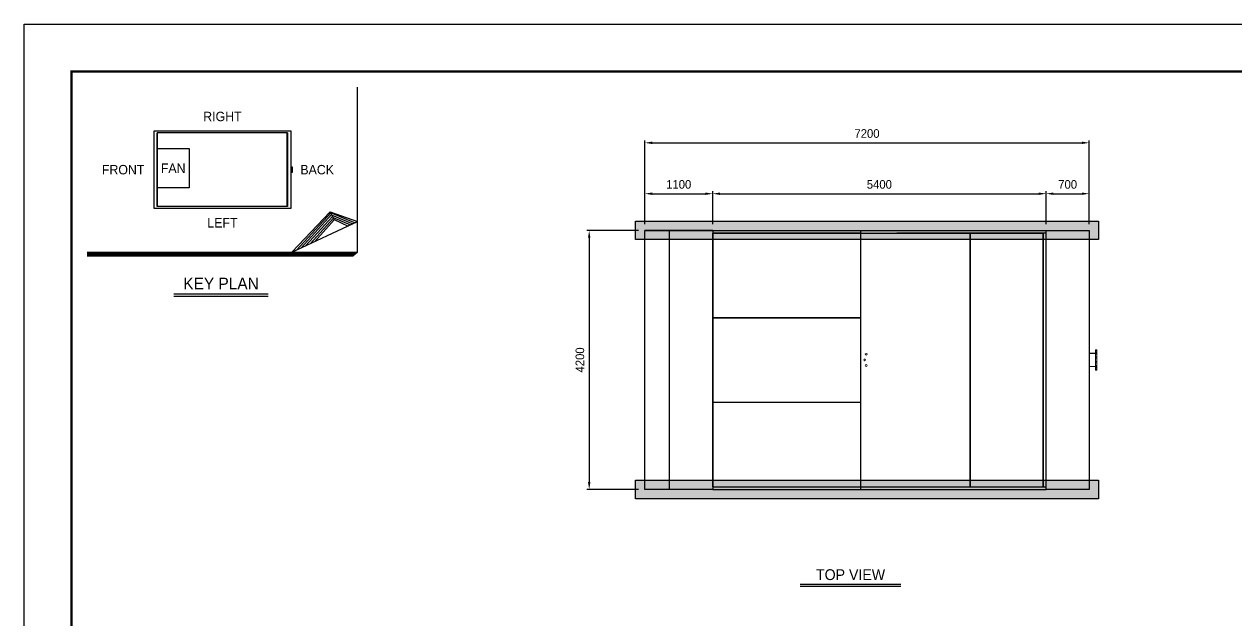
# Model space of a CAD drawing. Header units: millimetres. Extents: x 2711 to 34823, y 3042 to 25750.
# Drawn here: x 2711 to 22335, y 16094 to 25750 of the extents above; entities that cross this region are included whole.
import ezdxf
from ezdxf.enums import TextEntityAlignment as Align

# ---------------------------------------------------------------- set-up
doc = ezdxf.new("R2010")
doc.units = ezdxf.units.MM
doc.linetypes.add('DASHED', pattern=[15, 12, -3])
for name, color, linetype in [('1.냉각탑', 8, 'Continuous'), ('냉각탑', 4, 'Continuous'), ('냉각탑_box', 1, 'Continuous'), ('냉각탑_dim', 1, 'Continuous'), ('냉각탑_form', 1, 'Continuous'), ('냉각탑_text', 3, 'Continuous')]:
    doc.layers.add(name, color=color, linetype=linetype)
doc.styles.add('HY울릉도L', font='')
doc.styles.add('돋움', font='Dotum.ttf')
doc.styles.get('HY울릉도L').set_extended_font_data('HY울릉도L')
doc.dimstyles.new('성지DIM', dxfattribs={"dimtxt": 3.5, "dimasz": 3, "dimexe": 1, "dimexo": 2.5, "dimgap": 2, "dimtad": 1, "dimdec": 0, "dimzin": 3, "dimdsep": 46, "dimtxsty": 'HY울릉도L', "dimblk": 'ARCHTICK', "dimcen": -2, "dimclrd": 256, "dimclre": 256, "dimclrt": 7, "dimadec": 0, "dimazin": 0, "dimtfac": 1, "dimtdec": 0, "dimtofl": 0, "dimtmove": 0, "dimatfit": 3, "dimfxl": 1, "dimtolj": 1, "dimtzin": 0, "dimlwe": -1, "dimarcsym": 0})
pattern_1 = [(50, (-315268.43, -183926.36), (182.18467, -15.939086), [19.05, -209.55]), (355, (-315268.43, -183926.36), (-35.24342, 191.056845), [15.24, -167.64058]), (100.451445, (-315253.25, -183927.69), (146.94125, 175.11775), [16.19001, -178.090245]), (46.1842, (-315268.43, -183875.56), (271.07904, -42.04233), [28.575, -314.325]), (96.63556, (-315245.84, -183879.06), (237.40413, 247.42612), [24.28502, -267.1356]), (351.18415, (-315268.43, -183875.56), (237.40413, 247.42612), [22.85997, -251.45973]), (21, (-315243.03, -183888.26), (151.61439, -102.2652), [19.05, -209.55]), (326, (-315243.03, -183888.26), (61.80203, 184.18797), [15.24, -167.64]), (71.451445, (-315230.4, -183896.78), (213.41642, 81.92277), [16.19001, -178.08994]), (37.5, (-315268.434, -183926.36), (3.088603, 84.555039), [0, -165.608, 0, -170.18, 0, -168.275]), (7.5, (-315268.43, -183926.36), (66.819663, 100.180575), [0, -97.028, 0, -161.798, 0, -64.135]), (327.5, (-315325.076, -183926.36), (135.590595, -5.728744), [0, -63.5, 0, -198.12, 0, -262.89]), (317.5, (-315350.48, -183926.36), (148.12918, 25.42649), [0, -82.55, 0, -131.572, 0, -186.69])]
pattern_2 = [(50, (-315268.43, -179726.36), (182.18467, -15.939086), [19.05, -209.55]), (355, (-315268.43, -179726.36), (-35.24342, 191.056845), [15.24, -167.64058]), (100.451445, (-315253.25, -179727.69), (146.94125, 175.11775), [16.19001, -178.090245]), (46.1842, (-315268.43, -179675.56), (271.07904, -42.04233), [28.575, -314.325]), (96.63556, (-315245.84, -179679.06), (237.40413, 247.42612), [24.28502, -267.1356]), (351.18415, (-315268.43, -179675.56), (237.40413, 247.42612), [22.85997, -251.45973]), (21, (-315243.03, -179688.26), (151.61439, -102.2652), [19.05, -209.55]), (326, (-315243.03, -179688.26), (61.80203, 184.18797), [15.24, -167.64]), (71.451445, (-315230.4, -179696.78), (213.41642, 81.92277), [16.19001, -178.08994]), (37.5, (-315268.434, -179726.36), (3.088603, 84.555039), [0, -165.608, 0, -170.18, 0, -168.275]), (7.5, (-315268.43, -179726.36), (66.819663, 100.180575), [0, -97.028, 0, -161.798, 0, -64.135]), (327.5, (-315325.076, -179726.36), (135.590595, -5.728744), [0, -63.5, 0, -198.12, 0, -262.89]), (317.5, (-315350.48, -179726.36), (148.12918, 25.42649), [0, -82.55, 0, -131.572, 0, -186.69])]

# ---------------------------------------------------------------- blocks, each defined once
blk = doc.blocks.new('냉각탑form')
at = {"layer": 'Defpoints'}
blk.add_lwpolyline([(0, 297.07), (420.1, 297.07), (420.1, 0), (0, 0)], close=True, dxfattribs=at)
at = {"layer": '냉각탑_form', "const_width": 0.5}
blk.add_lwpolyline([(10, 287.07), (10, 10), (410.1, 10), (410.1, 287.07)], close=True, dxfattribs=at)
blk = doc.blocks.new('*D568')
at = {"layer": 'Defpoints', "color": 0, "transparency": 16777216}
for p in [(12762, 22407), (11862, 18207), (12762, 18207)]:
    blk.add_point(p, dxfattribs=at)
at = {"layer": '냉각탑_dim', "transparency": 16777216}
for p, q in [((12662, 22407), (11822, 22407)), ((12662, 18207), (11822, 18207))]:
    blk.add_line(p, q, dxfattribs=at)
at = {"layer": '냉각탑_dim', "lineweight": -2, "transparency": 16777216}
blk.add_line((11862, 22287), (11862, 18327), dxfattribs=at)
at = {"layer": '냉각탑_dim', "transparency": 16777216}
for points in [[(11842, 22287), (11882, 22287), (11862, 22407)], [(11842, 18327), (11882, 18327), (11862, 18207)]]:
    blk.add_solid(points, dxfattribs=at)
at = {"layer": '냉각탑_dim', "color": 7, "transparency": 16777216, "insert": (11712, 20307), "char_height": 140, "attachment_point": 5, "rotation": 90, "style": 'HY울릉도L'}
blk.add_mtext('\\A1;4200', dxfattribs=at)
blk = doc.blocks.new('*D575')
at = {"layer": 'Defpoints', "color": 0, "transparency": 16777216}
for p in [(19962, 23827), (12762, 22407), (19962, 22407)]:
    blk.add_point(p, dxfattribs=at)
at = {"layer": '냉각탑_dim', "transparency": 16777216}
for p, q in [((12762, 22507), (12762, 23867)), ((19962, 22507), (19962, 23867))]:
    blk.add_line(p, q, dxfattribs=at)
at = {"layer": '냉각탑_dim', "lineweight": -2, "transparency": 16777216}
blk.add_line((12882, 23827), (19842, 23827), dxfattribs=at)
at = {"layer": '냉각탑_dim', "transparency": 16777216}
for points in [[(12882, 23847), (12882, 23807), (12762, 23827)], [(19842, 23847), (19842, 23807), (19962, 23827)]]:
    blk.add_solid(points, dxfattribs=at)
at = {"layer": '냉각탑_dim', "color": 7, "transparency": 16777216, "insert": (16362, 23977), "char_height": 140, "attachment_point": 5, "style": 'HY울릉도L'}
blk.add_mtext('\\A1;7200', dxfattribs=at)
blk = doc.blocks.new('*D576')
at = {"layer": 'Defpoints', "color": 0, "transparency": 16777216}
for p in [(19262, 23002), (13862, 22407), (19262, 22407)]:
    blk.add_point(p, dxfattribs=at)
at = {"layer": '냉각탑_dim', "transparency": 16777216}
for p, q in [((13862, 22507), (13862, 23042)), ((19262, 22507), (19262, 23042))]:
    blk.add_line(p, q, dxfattribs=at)
at = {"layer": '냉각탑_dim', "lineweight": -2, "transparency": 16777216}
blk.add_line((13982, 23002), (19142, 23002), dxfattribs=at)
at = {"layer": '냉각탑_dim', "transparency": 16777216}
for points in [[(13982, 23022), (13982, 22982), (13862, 23002)], [(19142, 23022), (19142, 22982), (19262, 23002)]]:
    blk.add_solid(points, dxfattribs=at)
at = {"layer": '냉각탑_dim', "color": 7, "transparency": 16777216, "insert": (16562, 23152), "char_height": 140, "attachment_point": 5, "style": 'HY울릉도L'}
blk.add_mtext('\\A1;5400', dxfattribs=at)
blk = doc.blocks.new('*D577')
at = {"layer": 'Defpoints', "color": 0, "transparency": 16777216}
for p in [(13862, 23002), (12762, 22407), (13862, 22407)]:
    blk.add_point(p, dxfattribs=at)
at = {"layer": '냉각탑_dim', "transparency": 16777216}
for p, q in [((12762, 22507), (12762, 23042)), ((13862, 22507), (13862, 23042))]:
    blk.add_line(p, q, dxfattribs=at)
at = {"layer": '냉각탑_dim', "lineweight": -2, "transparency": 16777216}
blk.add_line((12882, 23002), (13742, 23002), dxfattribs=at)
at = {"layer": '냉각탑_dim', "transparency": 16777216}
for points in [[(12882, 23022), (12882, 22982), (12762, 23002)], [(13742, 23022), (13742, 22982), (13862, 23002)]]:
    blk.add_solid(points, dxfattribs=at)
at = {"layer": '냉각탑_dim', "color": 7, "transparency": 16777216, "insert": (13312, 23152), "char_height": 140, "attachment_point": 5, "style": 'HY울릉도L'}
blk.add_mtext('\\A1;1100', dxfattribs=at)
blk = doc.blocks.new('*D578')
at = {"layer": 'Defpoints', "color": 0, "transparency": 16777216}
for p in [(19962, 23002), (19262, 22407), (19962, 22407)]:
    blk.add_point(p, dxfattribs=at)
at = {"layer": '냉각탑_dim', "transparency": 16777216}
for p, q in [((19262, 22507), (19262, 23042)), ((19962, 22507), (19962, 23042))]:
    blk.add_line(p, q, dxfattribs=at)
at = {"layer": '냉각탑_dim', "lineweight": -2, "transparency": 16777216}
blk.add_line((19382, 23002), (19842, 23002), dxfattribs=at)
at = {"layer": '냉각탑_dim', "transparency": 16777216}
for points in [[(19382, 23022), (19382, 22982), (19262, 23002)], [(19842, 23022), (19842, 22982), (19962, 23002)]]:
    blk.add_solid(points, dxfattribs=at)
at = {"layer": '냉각탑_dim', "color": 7, "transparency": 16777216, "insert": (19612, 23152), "char_height": 140, "attachment_point": 5, "style": 'HY울릉도L'}
blk.add_mtext('\\A1;700', dxfattribs=at)
blk = doc.blocks.new('4')
at = {"ltscale": 500}
for p, q in [((13862, 22407), (12762, 22407)), ((13162, 18207), (13162, 22407)), ((16262, 18207), (16262, 22407))]:
    blk.add_line(p, q, dxfattribs=at)
for p, q in [((13862, 22407), (16262, 22407)), ((16262, 22407), (19262, 22407)), ((13862, 22365), (16262, 22365)), ((13862, 21294), (13862, 22364)), ((13862, 22364), (16262, 22364)), ((16262, 18249), (16262, 22364)), ((16262, 22363), (18031, 22363)), ((16846, 22365), (19262, 22365)), ((18033, 22363), (19218, 22363)), ((19218, 18251), (19218, 22363)), ((19220, 18251), (19220, 22363)), ((19262, 18251), (19262, 22363)), ((13862, 19922), (13862, 21292)), ((13862, 20994), (16262, 20994)), ((13862, 20992), (16262, 20992)), ((13862, 18251), (13862, 19921)), ((16260, 18249), (16260, 19921)), ((13862, 19622), (16262, 19622)), ((13862, 19621), (16262, 19621)), ((16260, 18251), (16844, 18251)), ((16846, 18251), (18031, 18251)), ((13862, 18251), (16262, 18251)), ((13862, 18249), (16262, 18249)), ((13862, 18207), (16262, 18207)), ((16260, 18249), (16844, 18249)), ((16262, 18207), (16844, 18207)), ((16846, 18249), (19262, 18249)), ((16846, 18207), (19262, 18207))]:
    blk.add_line(p, q)
at = {"color": 7, "lineweight": 35}
for p, q in [((18031, 22363), (18031, 18251)), ((18033, 22363), (18033, 18251))]:
    blk.add_line(p, q, dxfattribs=at)
at = {"color": 7, "lineweight": 13, "ltscale": 1.25}
for p, q in [((20065, 20415), (19962, 20415)), ((20065, 20472), (20087, 20472)), ((20065, 20142), (20065, 20472)), ((20087, 20142), (20087, 20472)), ((20065, 20199), (19962, 20199)), ((20065, 20142), (20087, 20142))]:
    blk.add_line(p, q, dxfattribs=at)
at = {"color": 7, "linetype": 'DASHED', "lineweight": 13, "ltscale": 1.25}
for p, q in [((20082, 20413), (19962, 20413)), ((20065, 20459), (20087, 20459)), ((20065, 20459), (20087, 20459)), ((20065, 20436), (20087, 20436)), ((20065, 20436), (20087, 20436)), ((20065, 20421), (20087, 20421)), ((20065, 20421), (20087, 20421)), ((20087, 20416), (20065, 20416)), ((20082, 20415), (20065, 20415)), ((20082, 20415), (20082, 20307)), ((20065, 20398), (20087, 20398)), ((20065, 20398), (20087, 20398)), ((20087, 20356), (20065, 20356)), ((20065, 20356), (20087, 20356)), ((20087, 20333), (20065, 20333)), ((20065, 20333), (20087, 20333)), ((20087, 20281), (20065, 20281)), ((20065, 20281), (20087, 20281)), ((20087, 20258), (20065, 20258)), ((20065, 20258), (20087, 20258)), ((20065, 20216), (20087, 20216)), ((20065, 20216), (20087, 20216)), ((20082, 20307), (20082, 20199)), ((20082, 20201), (19962, 20201)), ((20082, 20199), (20065, 20199)), ((20087, 20198), (20065, 20198)), ((20065, 20193), (20087, 20193)), ((20065, 20193), (20087, 20193)), ((20065, 20179), (20087, 20179)), ((20065, 20179), (20087, 20179)), ((20065, 20156), (20087, 20156)), ((20065, 20156), (20087, 20156))]:
    blk.add_line(p, q, dxfattribs=at)
at = {"ltscale": 500}
for points in [[(12762, 22407), (13862, 22407), (13862, 18207), (12762, 18207)], [(19262, 22407), (19962, 22407), (19962, 18207), (19262, 18207)]]:
    blk.add_lwpolyline(points, close=True, dxfattribs=at)
at = {"layer": '1.냉각탑', "lineweight": 13}
for centre in [(16349, 20398), (16324, 20307), (16349, 20217)]:
    blk.add_circle(centre, 14.4, dxfattribs=at)

msp = doc.modelspace()

# ---------------------------------------------------------------- hatches: boundary and pattern name
h = msp.add_hatch()
h.set_pattern_fill('AR-CONC', color=4)
h.set_pattern_definition(pattern_2)
h.paths.add_polyline_path([(20111.7, 22557.1), (12611.7, 22557.1), (12611.5, 22257.1), (20111.5, 22257.1)])
h = msp.add_hatch()
h.set_pattern_fill('AR-CONC', color=4)
h.set_pattern_definition(pattern_2)
h.paths.add_polyline_path([(20111.7, 22557.1), (12611.7, 22557.1), (12611.5, 22257.1), (20111.5, 22257.1)])
h = msp.add_hatch()
h.set_pattern_fill('AR-CONC', color=4)
h.set_pattern_definition(pattern_1)
h.paths.add_polyline_path([(20111.7, 18357.1), (12611.7, 18357.1), (12611.5, 18057.1), (20111.5, 18057.1)])
h = msp.add_hatch()
h.set_pattern_fill('AR-CONC', color=4)
h.set_pattern_definition(pattern_1)
h.paths.add_polyline_path([(20111.7, 18357.1), (12611.7, 18357.1), (12611.5, 18057.1), (20111.5, 18057.1)])

# ---------------------------------------------------------------- linework, layer by layer
at = {"ltscale": 500}
for points in [[(12611.6, 22557.1), (20111.6, 22557.1), (20111.6, 22257.1), (12611.6, 22257.1)], [(12611.6, 22257.1), (12611.6, 22557.1)], [(12611.6, 22557.1), (20111.6, 22557.1), (20111.6, 22257.1), (12611.6, 22257.1)], [(12611.6, 18357.1), (20111.6, 18357.1), (20111.6, 18057.1), (12611.6, 18057.1)], [(12611.6, 18357.1), (20111.6, 18357.1), (20111.6, 18057.1), (12611.6, 18057.1)], [(12611.6, 18057.1), (12611.6, 18357.1)]]:
    msp.add_lwpolyline(points, dxfattribs=at)
at = {"layer": '냉각탑', "ltscale": 30}
for p, q in [((4864.6, 23988.3), (4864.6, 22795.4)), ((4864.6, 22795.4), (4864.6, 23988.3)), ((6977.4, 23988.3), (4864.6, 23988.3)), ((6967.4, 22795.4), (6967.4, 23988.3)), ((6977.4, 22795.4), (6977.4, 23988.3)), ((6977.4, 23988.3), (6977.4, 22795.4)), ((7027.7, 23428.3), (7027.7, 23355.3)), ((6977.4, 22795.4), (4864.6, 22795.4))]:
    msp.add_line(p, q, dxfattribs=at)
for points in [[(7027.7, 24021), (7027.7, 22762.7), (4813.1, 22762.7), (4813.1, 24021)], [(4864.6, 23735.4), (5382.2, 23735.4), (5382.6, 23094.9), (4864.6, 23094.9)], [(7037.3, 23436.3), (7043.7, 23436.3), (7043.7, 23347.3), (7037.3, 23347.3)], [(7043.7, 23436.3), (7050, 23436.3), (7050, 23347.3), (7043.7, 23347.3)]]:
    msp.add_lwpolyline(points, close=True, dxfattribs=at)
at = {"layer": '냉각탑_box'}
for p, q in [((8110.7, 22053.1), (8110.7, 24730.5)), ((7046.8, 22053.1), (7664.2, 22705.7)), ((7120.6, 22087.6), (7682.3, 22698.2)), ((7194.4, 22122.1), (7694.5, 22667.7)), ((7268.2, 22156.5), (7706.8, 22637.1)), ((7342, 22191), (7719.1, 22606.5)), ((7415.8, 22225.5), (7731.3, 22576)), ((7664.2, 22705.7), (8110.7, 22550.2)), ((7664.2, 22705.7), (7731.3, 22576)), ((7684.8, 22692), (8071.9, 22532)), ((7699.6, 22655.2), (8033, 22513.9)), ((7714.3, 22618.3), (7994.2, 22495.7)), ((7729.1, 22581.5), (7955.4, 22477.6)), ((7046.8, 22053.1), (8110.7, 22550.2)), ((3730.1, 22053.1), (8110.7, 22053.1)), ((3730.1, 22040.3), (8095.3, 22040.3)), ((3730.1, 22016.9), (8066.9, 22016.9)), ((3730.1, 21993.5), (8038.6, 21993.5)), ((8110.7, 22053.1), (8038.6, 21993.5)), ((5134.1, 21379.9), (6662.9, 21379.9)), ((5134.1, 21341.7), (6662.9, 21341.7)), ((15279, 16674.1), (16912.4, 16674.1)), ((15279, 16639.1), (16912.4, 16639.1))]:
    msp.add_line(p, q, dxfattribs=at)

# ---------------------------------------------------------------- block references
msp.add_blockref('4', (0, 0))
at = {"layer": '냉각탑_form', "xscale": 76.44, "yscale": 76.44, "zscale": 76.44}
msp.add_blockref('냉각탑form', (2710.7, 3041.7), dxfattribs=at)

# ---------------------------------------------------------------- texts
at = {"layer": '냉각탑_text', "style": '돋움'}
for s, height, p in [('RIGHT', 152.88, (5921, 24254.2)), ('FRONT', 152.88, (4312.8, 23391.8)), ('FAN', 152.88, (5123.6, 23415.2)), ('BACK', 152.88, (7455.8, 23391.8)), ('LEFT', 152.88, (5921, 22530.2)), ('KEY PLAN', 191.1, (5898.5, 21545.5)), ('TOP VIEW', 175, (16095.7, 16825.8))]:
    msp.add_text(s, height=height, dxfattribs=at).set_placement(p, align=Align.MIDDLE_CENTER)

# ---------------------------------------------------------------- dimensions: what is measured, and where the dimension line sits
at = {"layer": '냉각탑_dim'}
for base, p1, p2, picture, middle in [((19961.6, 23827.2), (12761.6, 22407.1), (19961.6, 22407.1), '*D575', (16361.6, 23977.2)), ((13862.1, 23002.1), (12762.1, 22407.1), (13862.1, 22407.1), '*D577', (13312.1, 23152.1)), ((19261.6, 23002.1), (13861.6, 22407.1), (19261.6, 22407.1), '*D576', (16561.6, 23152.1)), ((19962.1, 23002.1), (19262.1, 22407.1), (19962.1, 22407.1), '*D578', (19612.1, 23152.1))]:
    dim = msp.add_linear_dim(base=base, p1=p1, p2=p2, dimstyle='성지DIM', override={"dimscale": 40, "dimsah": 1}, dxfattribs=at)
    dim.commit()
    dim.dimension.update_dxf_attribs({"geometry": picture, "text_midpoint": middle})
dim = msp.add_linear_dim(base=(11861.6, 18207.1), p1=(12761.6, 22407.1), p2=(12761.6, 18207.1), angle=90, dimstyle='성지DIM', override={"dimscale": 40, "dimsah": 1}, dxfattribs=at)
dim.commit()
dim.dimension.update_dxf_attribs({"geometry": '*D568', "text_midpoint": (11711.6, 20307.1)})

doc.saveas('drawing.dxf')
